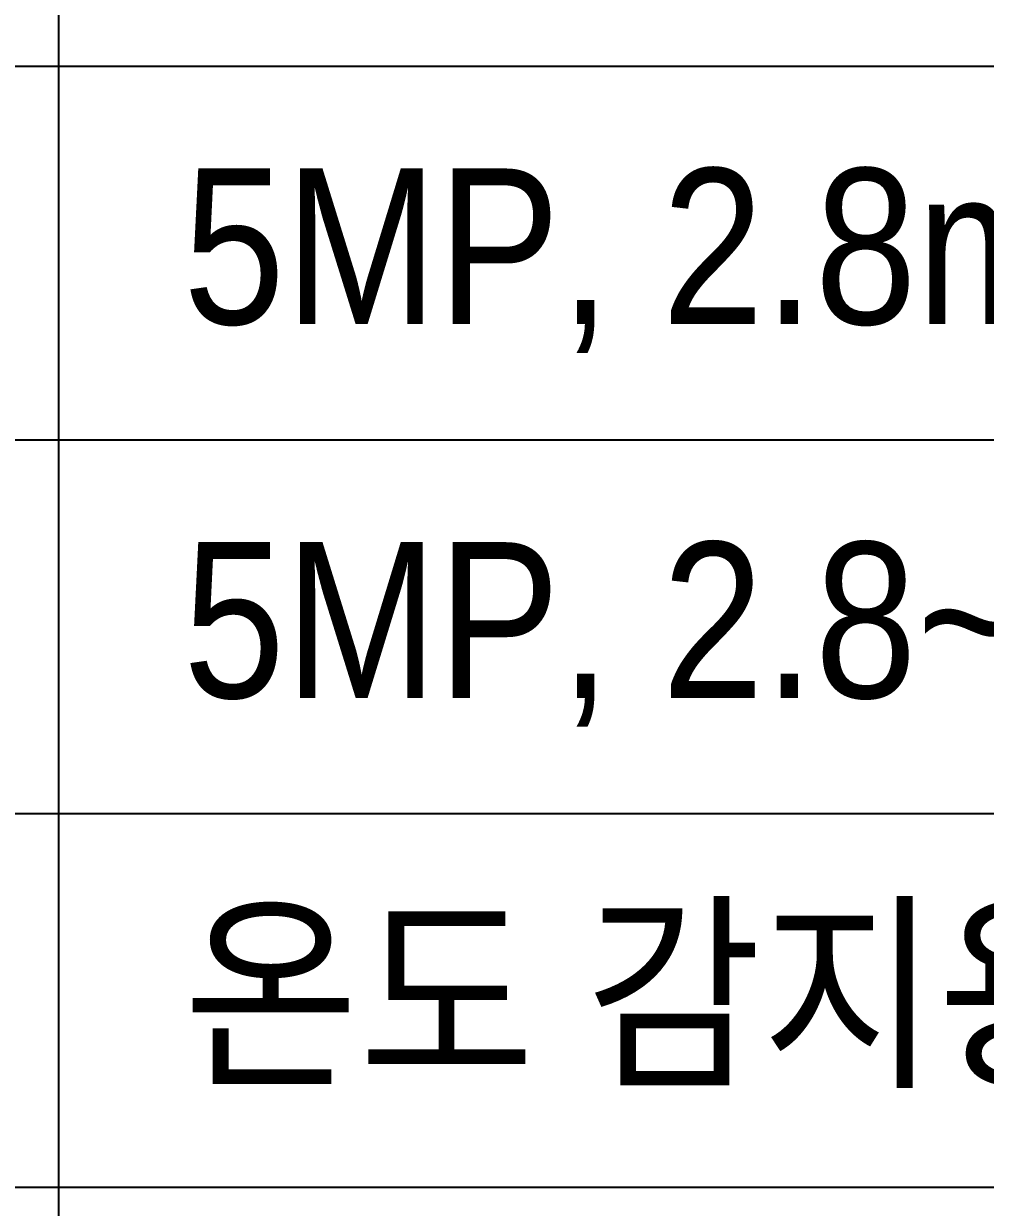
# Model space of a CAD drawing. Header units: millimetres. Extents: x 89860 to 502050, y -351975 to 882300.
# Drawn here: x 364286 to 366602, y -277997 to -275147 of the extents above; entities that cross this region are included whole.
import ezdxf
from ezdxf.enums import TextEntityAlignment as Align

# ---------------------------------------------------------------- set-up
doc = ezdxf.new("R2010")
doc.units = ezdxf.units.MM
doc.header["$LTSCALE"] = 150
doc.layers.add('-----29 Cable Schedule', color=1, linetype='Continuous')
doc.layers.add('-----30 Text', color=2, linetype='Continuous')
doc.styles.add('ELEC', font='')
doc.styles.get('ELEC').set_extended_font_data('Dotum')

# ---------------------------------------------------------------- blocks, each defined once
blk = doc.blocks.new('A$C93139d4c')
at = {"layer": '-----29 Cable Schedule', "color": 1}
for p, q in [((-28160.8, -8700), (-28160.8, -33900)), ((-5100, -15900), (-32960.8, -15900)), ((-5100, -17700), (-32960.8, -17700)), ((-5100, -19500), (-32960.8, -19500)), ((-5100, -21300), (-32960.8, -21300))]:
    blk.add_line(p, q, dxfattribs=at)
at = {"layer": '-----30 Text', "color": 2, "style": 'ELEC', "width": 0.9}
for s, p in [('5MP, 2.8mm, IR (ELV)', (-27560.8, -16765.7)), ('5MP, 2.8~8mm, IR (외곽-지능형)', (-27560.8, -18565.7)), ('온도 감지용 열화상 카메라 (축전지실/전기차)', (-27560.8, -20365.7))]:
    blk.add_text(s, height=750, dxfattribs=at).set_placement(p, align=Align.MIDDLE_LEFT)

msp = doc.modelspace()

# ---------------------------------------------------------------- block references
at = {"layer": '-----29 Cable Schedule', "xscale": 0.5, "yscale": 0.5, "zscale": 0.5}
msp.add_blockref('A$C93139d4c', (378450, -267300), dxfattribs=at)

doc.saveas('drawing.dxf')
